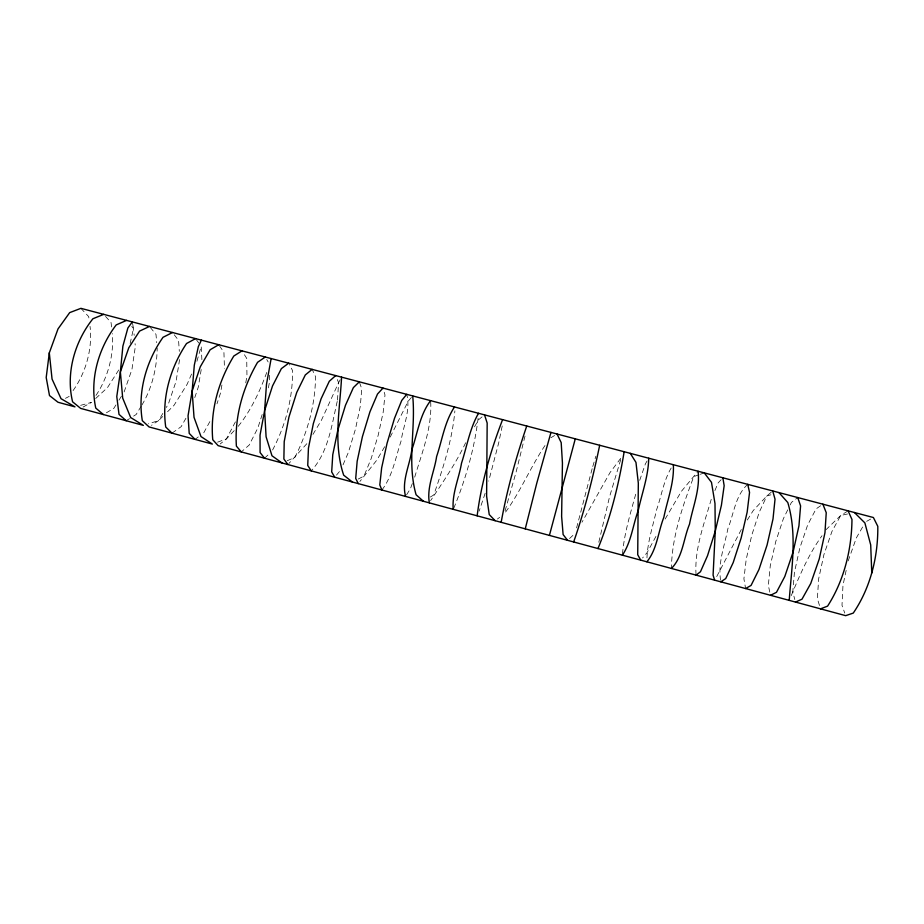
<?xml version="1.0" encoding="UTF-8"?>
<svg xmlns="http://www.w3.org/2000/svg" width="924" height="924" viewBox="0 0 924 924"><rect width="100%" height="100%" fill="white"/><g stroke="black" fill="none" stroke-linecap="round" stroke-linejoin="round"><path stroke-width="0.69" stroke-dasharray="4.62 3.46" d="M269.531 375.26L269.485 382.028L267.983 390.159M646.962 557.865C647.62 541.452 653.06 525.606 656.618 509.678C661.931 494.721 664.01 477.881 673.342 464.714M337.491 400.092L338.6 382.686L340.991 378.251M622.487 553.88C624.358 532.501 630.896 511.804 636.544 491.187M598.821 542.203L609.47 497.077L621.367 457.449L610.094 472.487L581.981 522.222M179.579 359.563L176.091 381.242L168.422 403.869L166.32 407.449M201.213 369.554L198.267 387.179L194.248 399.18M221.922 384.985L220.513 393.116L216.978 403.823M245.749 382.825L246.962 376.045L246.72 358.397L241.996 350.854M337.214 401.443C331.728 425.225 328.309 452.263 311.261 470.87M502.229 425.952L498.683 442.896L488.692 481.115M846.165 570.374L842.977 585.308L841.995 605.301L844.755 613.074M130.134 343.555L133.483 328.459L132.294 321.899M525.005 436.105L516.089 472.118L504.573 512.681M576.588 527.87L592.388 467.787M196.916 361.296L201.213 346.361L201.906 360.037M592.781 466.505L595.853 456.237M711.226 499.353C704.146 523.943 694.224 549.191 696.072 575.132M485.146 493.301L479.14 511.134M262.185 414.483L257.865 427.928L249.18 445.056L241.303 451.917M124.116 391.949L131.936 369.45L135.354 346.408L135.066 343.647M639.697 480.353L645.426 463.802L648.047 459.332M848.197 560.88L856.352 537.895L863.397 525.664M266.713 372.488C259.748 391.614 250.889 410.603 238.092 426.495M412.323 483.529L410.429 488.646L405.601 496.431M414.703 477.142C422.06 452.448 432.49 426.657 430.596 400.635M714.91 490.552L718.075 483.009L722.857 477.777M791.267 595.587C799.884 574.867 808.823 554.053 822.002 535.735M343.035 464.83L348.417 452.286L355.451 429.186L360.302 406.144L361.758 388.808L359.297 381.82M191.568 374.058L187.168 384.211L173.978 405.37L166.805 412.462M272.592 450C285.401 425.652 292.954 398.105 292.515 370.501L289.327 364.403M453.788 508.188C465.996 478.459 475.132 446.523 478.528 414.564M787.745 509.852L783.436 518.526L775.779 541.522L770.281 565.754L768.318 585.389L770.5 595.299M790.205 504.885L791.429 502.413L797.747 497.551M390.217 437.04L408.281 401.108L412.705 395.911M235.401 421.887L226.426 438.912L220.212 443.959M465.638 442.769C455.948 463.259 443.116 481.878 430.63 500.612M665.153 519.045L681.334 491.418L698.059 471.24M655.936 536.428L647.1 552.621L642.55 557.992M203.754 432.779L210.36 420.697M185.92 418.26L181.15 426.669L172.014 433.148M474.474 426.853L478.632 419.704L483.541 415.673M384.661 446.731L376.946 459.956L359.91 481.462M162.82 413.421L158.616 420.582L151.455 425.34M312.936 434.43L321.483 420.108L338.6 382.686L335.689 375.583M141.199 406.202L136.151 414.506L130.619 417.96M141.915 405.024C152.067 388.126 156.941 367.74 157.184 348.163M115.974 404.92L113.756 408.454L103.384 414.553M118.942 400.207L122.638 394.317M741.325 529.533L716.031 577.893M747.285 520.027L753.256 510.522L766.897 495.922L772.707 490.944M118.711 370.004L107.565 387.502L93.451 400.554M95.992 395.391C107.935 377.593 114.045 354.955 112.405 333.599M544.987 445.53C530.18 467.613 520.154 492.619 504.181 513.987M73.077 390.586C86.001 372.36 92.677 348.556 90.032 326.334M381.901 490.009C392.631 475.952 395.53 457.796 400.993 441.349C403.326 425.976 410.753 409.956 406.745 394.34M336.486 475.121L340.887 469.842M306.826 443.705L288.877 463.525M234.199 430.63L226.426 438.912L217.475 442.203M162.716 416.516L158.616 420.582L148.429 423.781M747.735 484.349C735.319 495.46 733.829 513.952 727.881 528.724C724.566 545.668 717.763 562.993 720.628 580.457M825.883 529.81L840.736 515.442L847.042 511.492M264.553 458.223L269.207 453.846M569.519 538.542L574.335 534.095M195.045 439.385L198.314 436.913M497.412 519.022L499.665 517.348M820.604 505.763L816.042 508.916L807.657 524.971L799.837 547.955L794.444 572.256L792.792 592.007L794.802 599.549M126.195 420.732L129.51 418.653M430.307 497.054L433.749 494.952C443.254 467.74 452.344 439.628 454.874 410.868M550.889 437.745L554.585 435.504M866.643 521.355L871.147 518.791M83.056 407.068L91.441 402.414L80.469 405.382M65.454 398.348L69.184 396.408M358.189 479.059L363.987 476.091L371.229 458.419L378.182 435.262L383.183 412.231L384.985 394.952L382.986 388.068M287.179 460.741L294.883 457.415C307.519 432.455 315.338 404.654 315.523 376.588L312.15 369.369M699.018 474.728L693.785 476.588C682.651 505.936 671.84 536.832 671.425 568.456M700.323 474.266L704.25 472.869M770.916 494.814L766.897 495.922L759.285 512.115L751.789 535.111L746.211 559.286L743.912 578.794L745.61 588.553M847.574 513.975L840.736 515.442L831.97 531.416L823.977 554.4L818.664 578.771L817.359 598.648L820.524 608.847M80.908 308.339L88.681 316.609L89.074 319.392M105.532 316.401L111.042 322.522L111.723 328.066M131.751 326.438L133.483 328.459L134.199 335.354M150.312 327.442L155.994 334.407L156.71 342.665M174.243 334.765L178.563 340.378L179.325 351.351M196.408 339.72L198.81 343.035M219.496 345.819L223.931 352.367L224.463 368.722M266.736 359.482L268.156 361.965"/><path stroke-width="1.39" d="M789.223 600.369C791.579 567.89 797.343 534.453 787.791 502.529L778.955 492.584M648.706 458.212C648.429 476.079 641.972 493.197 638.23 510.51C632.859 525.213 631.254 542.053 622.383 555.162M341.58 377.142C339.893 409.713 333.044 443.428 343.682 475.179L352.391 482.016M501.166 522.326C507.01 489.708 516.1 457.415 526.738 426.01M624.15 451.732C618.757 484.58 610.568 517.775 597.978 548.556M49.307 352.887L46.2 377.5L49.492 395.564L57.993 402.252L74.983 406.86L61.03 398.683L52.056 379.083L49.307 352.887L58.016 328.921L69.681 312.624L80.908 308.339L873.399 517.521L877.8 526.333C878.158 556.664 870.466 587.872 853.268 613.086L845.668 615.661L218.133 445.645L212.763 439.743C210.06 410.591 218.653 380.838 233.807 356.029L241.996 350.854M599.676 445.264C592.919 477.904 584.615 510.498 573.654 541.961M525.248 528.851L536.74 483.344L550.97 432.409M575.282 438.831L549.41 535.4M271.148 358.547L266.482 384.326L264.622 410.522L260.048 435.123L260.094 452.552L264.553 458.223M201.386 340.136L198.325 346.639L194.317 365.153L192.134 391.118L188.057 415.731L189.212 433.368L195.045 439.385M502.587 419.635C490.725 450.438 481.254 483.125 477.154 515.823M478.505 413.282C469.75 428.644 466.886 446.546 461.515 463.213C458.928 478.459 451.859 493.728 453.222 509.332M454.504 406.953C444.698 421.714 442.18 439.997 436.613 456.548C434.372 471.771 426.565 487.41 429.371 502.875M132.294 321.899L127.87 328.008L122.88 346.165L120.374 371.91L116.782 396.523L119.011 414.379L126.195 420.732M430.596 400.635C419.762 414.772 417.533 433.46 411.792 449.907C409.875 465.095 401.386 481.185 405.601 496.431M406.745 394.34L401.744 400.438L394.49 418.353L387.052 443.289L381.647 467.879L379.799 484.95L381.901 490.009M382.986 388.068L377.512 394.028L369.935 411.827L362.404 436.694L357.161 461.284L355.705 478.436L358.281 483.61M646.869 561.804C657.022 549.514 658.119 531.901 663.825 517.359C667.347 499.988 674.335 482.663 673.342 464.714M359.297 381.82L353.361 387.641L345.461 405.324L337.838 430.11L332.767 454.712L331.681 471.933L334.731 477.234M671.425 568.456C682.79 557.068 683.506 538.623 689.5 524.231C692.815 506.802 700.311 489.212 698.059 471.24M335.689 375.583L329.291 381.277L321.067 398.845L313.352 423.562L308.443 448.163L307.738 465.453L311.261 470.87M312.15 369.369L305.313 374.936L296.754 392.377L288.946 417.024L284.211 441.626L283.876 458.997L287.872 464.541M696.072 575.132L700.473 571.737L707.53 555.682L715.268 531.138L721.413 505.255L724.162 485.701L722.857 477.777M288.692 363.178L281.393 368.607L272.522 385.932L264.622 410.522L266.089 436.752L271.979 455.775L282.039 462.959M265.303 357.011L257.565 362.312C242.931 387.433 234.419 416.955 236.394 446.142L241.303 451.917M720.801 581.831L725.721 578.574L733.194 562.601L741.129 538.057L747.169 512.104L749.549 492.411L747.735 484.349M218.769 344.721L210.129 349.757L200.312 366.736L192.134 391.118L194.028 417.336L200.982 436.555L212.358 444.074L149.064 426.934L142.331 420.686C137.48 391.695 146.315 361.157 163.017 337.306L172.522 332.513M745.61 588.553L751.062 585.423L758.951 569.542L767.082 544.998L773.007 518.976L775.028 499.156L772.707 490.944M195.599 338.611L186.532 343.52C170.351 367.694 161.596 397.967 165.731 427.015L172.014 433.148M770.5 595.299L776.483 592.307L784.799 576.507L793.115 551.963L798.937 525.86L800.588 505.913L797.747 497.551M149.503 326.449L139.57 331.104L128.806 347.736L120.374 371.91L122.696 398.117L130.665 417.533L143.347 425.375L80.654 408.396L72.592 401.813C65.65 373.077 74.705 341.614 92.908 318.757L103.696 314.356M795.472 602.067L801.986 599.202L810.741 583.494L819.241 558.962L824.959 532.778L826.241 512.693L822.88 504.181M126.565 320.385L116.193 324.925C98.498 348.105 89.513 379.256 95.761 408.085L103.384 414.553M820.524 608.847L827.581 606.132C844.028 580.572 851.651 549.722 851.974 519.507L848.093 510.833M423.423 501.258L416.1 494.779C406.756 462.45 415.916 428.644 412.705 395.911M854.411 512.508L864.876 522.915L870.708 544.941L871.771 573.019M495.149 520.697L489.235 514.564L486.613 496.165L487.167 423.03L484.523 414.876M567.59 540.321L563.109 534.557L561.619 516.377L562.439 463.005L561.191 442.608L557.045 434.014M704.25 472.869L711.492 482.351L714.991 503.545L715.268 531.138L713.085 575.144L714.61 580.157M630.284 453.349L635.966 462.381L638.322 483.171L637.722 554.747L640.736 560.14"/></g></svg>
